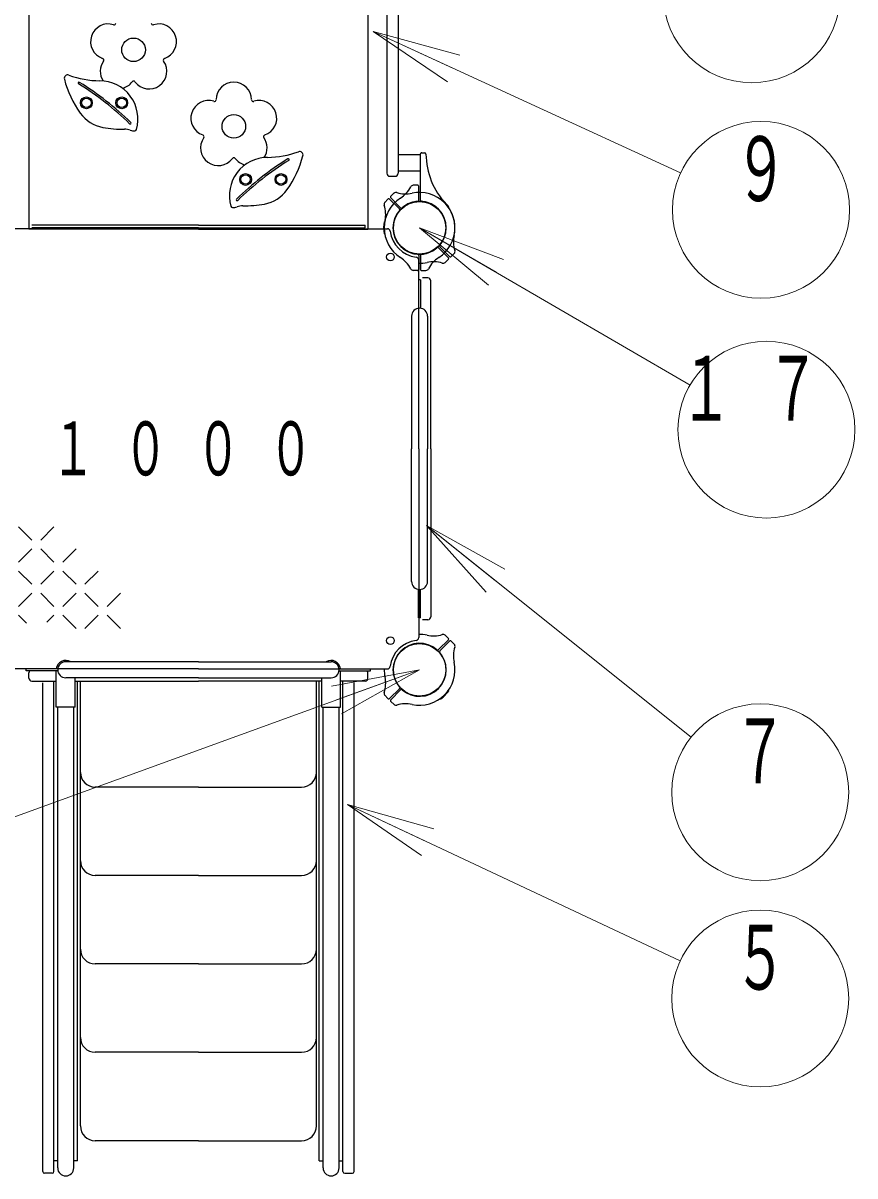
# Model space of a CAD drawing. Units: millimetres on the paper, scale 1:50. Extents: x -507 to 0, y -594 to 257.
# Drawn here: x -246.65 to -218.44, y 120.95 to 160.08 of the extents above; entities that cross this region are included whole.
import ezdxf
from ezdxf.enums import TextEntityAlignment as Align

# ---------------------------------------------------------------- set-up
doc = ezdxf.new("R2010")
doc.units = ezdxf.units.MM
doc.layers.add('1_50', color=7, linetype='Continuous', lineweight=25)
doc.styles.add('ＭＳ ゴシック', font='')
doc.styles.get('ＭＳ ゴシック').set_extended_font_data('MS Gothic')

msp = doc.modelspace()

# ---------------------------------------------------------------- linework, layer by layer
at = {"layer": '1_50'}
for p, q in [((-246.455, 168.027), (-246.455, 153.082)), ((-234.955, 168.027), (-234.955, 153.082)), ((-234.315, 166.281), (-234.315, 154.981)), ((-233.935, 166.281), (-233.935, 154.981)), ((-233.175, 155.603), (-233.935, 155.603)), ((-233.175, 155.059), (-233.935, 155.059)), ((-234.215, 154.881), (-234.035, 154.881)), ((-232.51, 154.109), (-232.508, 154.111)), ((-232.227, 153.826), (-232.225, 153.829)), ((-246.455, 153.221), (-246.455, 153.131)), ((-240.705, 153.082), (-246.455, 153.082)), ((-240.705, 153.221), (-246.355, 153.221)), ((-240.705, 153.131), (-246.355, 153.131)), ((-240.705, 153.221), (-235.055, 153.221)), ((-240.705, 153.131), (-235.055, 153.131)), ((-240.705, 153.082), (-234.955, 153.082)), ((-235.055, 153.131), (-235.055, 153.221)), ((-234.955, 153.221), (-234.955, 153.131)), ((-234.388, 153.331), (-234.392, 153.331)), ((-234.388, 152.931), (-234.392, 152.931)), ((-232.925, 151.431), (-233.105, 151.431)), ((-233.237, 151.371), (-233.237, 150.401)), ((-233.173, 151.371), (-233.237, 151.371)), ((-233.173, 151.371), (-233.173, 150.401)), ((-232.825, 145.631), (-232.825, 151.331)), ((-233.477, 150.131), (-233.477, 145.631)), ((-232.933, 150.131), (-232.933, 145.631)), ((-233.477, 141.131), (-233.477, 145.631)), ((-232.933, 141.131), (-232.933, 145.631)), ((-232.825, 145.631), (-232.825, 139.931)), ((-233.237, 139.891), (-233.237, 140.861)), ((-233.173, 139.891), (-233.173, 140.861)), ((-233.173, 139.891), (-233.237, 139.891)), ((-232.925, 139.831), (-233.105, 139.831)), ((-245.475, 138.163), (-246.545, 138.163)), ((-246.545, 138.099), (-246.545, 138.163)), ((-240.705, 138.403), (-245.205, 138.403)), ((-240.705, 138.403), (-236.205, 138.403)), ((-235.935, 138.163), (-234.865, 138.163)), ((-234.865, 138.099), (-234.865, 138.163)), ((-245.475, 138.099), (-246.545, 138.099)), ((-246.455, 137.851), (-246.455, 138.031)), ((-246.355, 137.751), (-245.525, 137.751)), ((-245.605, 121.471), (-245.605, 137.751)), ((-245.605, 121.106), (-245.605, 137.751)), ((-245.525, 136.859), (-245.525, 138.099)), ((-240.705, 137.859), (-245.205, 137.859)), ((-244.885, 136.859), (-244.885, 137.859)), ((-244.885, 137.751), (-240.705, 137.751)), ((-244.805, 121.471), (-244.805, 137.751)), ((-244.705, 122.651), (-244.705, 137.751)), ((-240.705, 137.859), (-236.205, 137.859)), ((-236.525, 137.751), (-240.705, 137.751)), ((-236.705, 122.651), (-236.705, 137.751)), ((-236.605, 121.471), (-236.605, 137.751)), ((-236.525, 136.859), (-236.525, 137.859)), ((-235.935, 138.099), (-234.865, 138.099)), ((-235.885, 136.859), (-235.885, 138.099)), ((-235.055, 137.751), (-235.885, 137.751)), ((-235.805, 121.106), (-235.805, 137.751)), ((-235.805, 121.471), (-235.805, 137.751)), ((-234.955, 137.851), (-234.955, 138.031)), ((-245.985, 121.106), (-245.985, 137.691)), ((-235.425, 121.106), (-235.425, 137.691)), ((-232.227, 137.436), (-232.225, 137.434)), ((-232.51, 137.153), (-232.508, 137.151)), ((-244.885, 136.859), (-245.525, 136.859)), ((-245.477, 121.226), (-245.477, 136.859)), ((-244.933, 121.226), (-244.933, 136.859)), ((-236.525, 136.859), (-235.885, 136.859)), ((-236.477, 121.226), (-236.477, 136.859)), ((-235.933, 121.226), (-235.933, 136.859)), ((-240.705, 134.151), (-244.205, 134.151)), ((-240.705, 134.151), (-237.205, 134.151)), ((-240.705, 131.151), (-244.205, 131.151)), ((-240.705, 131.151), (-237.205, 131.151)), ((-240.705, 128.151), (-244.205, 128.151)), ((-240.705, 128.151), (-237.205, 128.151)), ((-240.705, 125.151), (-244.205, 125.151)), ((-240.705, 125.151), (-237.205, 125.151)), ((-240.705, 122.151), (-244.205, 122.151)), ((-240.705, 122.151), (-237.205, 122.151)), ((-245.477, 121.471), (-245.605, 121.471)), ((-244.805, 121.471), (-244.933, 121.471)), ((-236.605, 121.471), (-236.477, 121.471)), ((-235.933, 121.471), (-235.805, 121.471)), ((-245.665, 121.046), (-245.925, 121.046)), ((-235.745, 121.046), (-235.485, 121.046))]:
    msp.add_line(p, q, dxfattribs=at)
at = {"layer": '1_50', "lineweight": 13}
for p, q in [((-232.263, 158.088), (-234.778, 159.797)), ((-234.778, 159.797), (-231.844, 158.996)), ((-234.778, 159.797), (-232.053, 158.542)), ((-234.778, 159.797), (-224.353, 154.995)), ((-230.864, 151.189), (-233.205, 153.131)), ((-233.205, 153.131), (-230.361, 152.054)), ((-233.205, 153.131), (-230.613, 151.621)), ((-233.205, 153.131), (-224.035, 147.791)), ((-246.353, 142.533), (-246.803, 142.983)), ((-245.603, 142.983), (-246.053, 142.533)), ((-230.942, 140.765), (-232.972, 143.029)), ((-232.972, 143.029), (-230.317, 141.546)), ((-232.972, 143.029), (-230.63, 141.155)), ((-232.972, 143.029), (-223.997, 135.849)), ((-246.353, 142.233), (-246.803, 141.783)), ((-245.603, 141.783), (-246.053, 142.233)), ((-244.853, 142.233), (-245.303, 141.783)), ((-246.353, 141.033), (-246.803, 141.483)), ((-245.603, 141.483), (-246.053, 141.033)), ((-244.853, 141.033), (-245.303, 141.483)), ((-244.103, 141.483), (-244.553, 141.033)), ((-246.353, 140.733), (-246.803, 140.283)), ((-245.603, 140.283), (-246.053, 140.733)), ((-244.853, 140.733), (-245.303, 140.283)), ((-244.103, 140.283), (-244.553, 140.733)), ((-243.353, 140.733), (-243.803, 140.283)), ((-246.536, 139.716), (-246.803, 139.983)), ((-245.603, 139.983), (-245.843, 139.744)), ((-244.853, 139.533), (-245.303, 139.983)), ((-244.103, 139.983), (-244.553, 139.533)), ((-243.353, 139.533), (-243.803, 139.983)), ((-233.205, 138.131), (-253.396, 130.804)), ((-236.196, 137.578), (-233.205, 138.131)), ((-233.205, 138.131), (-236.025, 137.108)), ((-233.205, 138.131), (-235.855, 136.638)), ((-233.146, 131.833), (-235.648, 133.563)), ((-235.648, 133.563), (-232.72, 132.738)), ((-235.648, 133.563), (-232.933, 132.286)), ((-235.648, 133.563), (-224.368, 128.255))]:
    msp.add_line(p, q, dxfattribs=at)
at = {"layer": '1_50', "color": 2}
for p, q in [((-233.175, 154.068), (-233.175, 155.64)), ((-233.133, 155.68), (-233.028, 155.674)), ((-233.277, 154.58), (-233.422, 154.575)), ((-234.179, 154.206), (-234.064, 154.313)), ((-233.235, 154.068), (-233.235, 154.54)), ((-234.28, 154.105), (-234.387, 153.99)), ((-233.889, 153.773), (-234.222, 154.106)), ((-233.847, 153.815), (-234.18, 154.148)), ((-232.564, 152.447), (-232.23, 152.114)), ((-232.521, 152.489), (-232.188, 152.156)), ((-232.13, 152.157), (-232.031, 152.264)), ((-233.235, 152.194), (-233.235, 151.722)), ((-233.175, 152.194), (-233.175, 151.722)), ((-232.231, 152.056), (-232.338, 151.957)), ((-233.277, 151.683), (-233.434, 151.688)), ((-233.134, 151.683), (-232.988, 151.688)), ((-232.231, 139.206), (-232.338, 139.305)), ((-232.564, 138.815), (-232.23, 139.148)), ((-232.521, 138.773), (-232.188, 139.106)), ((-232.13, 139.105), (-232.031, 138.998)), ((-233.889, 137.489), (-234.222, 137.156)), ((-233.847, 137.447), (-234.18, 137.114)), ((-234.28, 137.157), (-234.387, 137.272)), ((-234.179, 137.056), (-234.064, 136.949))]:
    msp.add_line(p, q, dxfattribs=at)
at = {"layer": '1_50', "color": 4}
for p, q in [((-240.705, 153.101), (-247.113, 153.101)), ((-240.705, 153.101), (-234.298, 153.101)), ((-233.235, 145.631), (-233.235, 152.039)), ((-233.235, 145.631), (-233.235, 139.223)), ((-240.705, 138.161), (-247.113, 138.161)), ((-240.705, 138.161), (-234.298, 138.161))]:
    msp.add_line(p, q, dxfattribs=at)
at = {"layer": '1_50', "lineweight": 13}
for centre in [(-221.942, 161.055), (-221.628, 153.74), (-221.443, 146.282), (-221.654, 133.975), (-221.654, 126.978)]:
    msp.add_circle(centre, 3, dxfattribs=at)
at = {"layer": '1_50', "color": 94}
for centre in [(-242.905, 159.173), (-239.505, 156.573)]:
    msp.add_circle(centre, 0.4, dxfattribs=at)
at = {"layer": '1_50'}
for centre, radius in [((-244.505, 157.373), 0.2), ((-244.505, 157.373), 0.16), ((-243.305, 157.373), 0.2), ((-243.305, 157.373), 0.16), ((-239.105, 154.773), 0.2), ((-237.905, 154.773), 0.2), ((-239.105, 154.773), 0.16), ((-237.905, 154.773), 0.16), ((-233.205, 153.131), 0.891), ((-234.195, 152.141), 0.13), ((-234.195, 139.121), 0.13), ((-233.205, 138.131), 0.891)]:
    msp.add_circle(centre, radius, dxfattribs=at)
at = {"layer": '1_50', "color": 94}
for centre, radius, start, end in [((-243.761, 159.451), 0.6, 72.724, 251.276), ((-243.565, 160.081), 0.06, 252.724, 359.276), ((-242.245, 160.081), 0.06, 180.724, 287.276), ((-242.049, 159.451), 0.6, 288.724, 107.276), ((-243.973, 158.826), 0.06, 324.724, 71.276), ((-241.837, 158.826), 0.06, 108.724, 215.276), ((-243.434, 158.445), 0.6, 144.724, 213.0543), ((-242.376, 158.445), 0.6, 216.724, 35.276), ((-245.138, 158.206), 0.117, 69.3635, 194.9842), ((-241.774, 159.106), 3.6, 194.9842, 215.2836), ((-244.039, 161.123), 3, 249.3635, 269.7848), ((-244.752, 158.042), 0.03, 58.2576, 238.2576), ((-244.055, 156.823), 1.3, 344.1244, 89.7848), ((-243.434, 158.445), 0.6, 285.0436, 323.276), ((-242.905, 158.05), 0.06, 36.724, 143.276), ((-239.505, 157.473), 0.6, 0.724, 179.276), ((-250.013, 149.538), 9.97, 45.6146, 58.2576), ((-250.013, 149.538), 10.03, 45.6146, 58.2576), ((-240.361, 156.851), 0.6, 72.724, 251.276), ((-240.165, 157.481), 0.06, 252.724, 359.276), ((-238.845, 157.481), 0.06, 180.724, 287.276), ((-238.649, 156.851), 0.6, 288.724, 107.276), ((-243.733, 157.72), 1.2, 215.2836, 259.876), ((-243.241, 160.476), 4, 259.876, 270.4102), ((-243.018, 156.685), 0.03, 225.6146, 45.6146), ((-243.208, 155.876), 0.6, 71.2258, 90.4102), ((-242.886, 156.823), 0.4, 251.2258, 273.9289), ((-242.863, 156.484), 0.06, 273.9289, 344.1244), ((-240.034, 155.845), 0.6, 144.724, 323.276), ((-240.573, 156.226), 0.06, 324.724, 71.276), ((-238.437, 156.226), 0.06, 108.724, 215.276), ((-238.976, 155.845), 0.6, 326.9457, 35.276), ((-237.273, 155.606), 0.117, 345.0158, 110.6365), ((-238.355, 154.223), 1.3, 90.2152, 195.8756), ((-239.505, 155.45), 0.06, 36.724, 143.276), ((-238.976, 155.845), 0.6, 216.724, 254.9564), ((-232.398, 146.938), 10.03, 121.7424, 134.3854), ((-232.398, 146.938), 9.97, 121.7424, 134.3854), ((-238.371, 158.523), 3, 270.2152, 290.6365), ((-240.637, 156.506), 3.6, 324.7164, 345.0158), ((-237.659, 155.442), 0.03, 301.7424, 121.7424), ((-238.678, 155.12), 1.2, 280.124, 324.7164), ((-239.548, 153.884), 0.06, 195.8756, 266.0711), ((-239.525, 154.223), 0.4, 266.0711, 288.7742), ((-239.393, 154.085), 0.03, 134.3854, 314.3854), ((-239.203, 153.276), 0.6, 89.5898, 108.7742), ((-239.17, 157.876), 4, 269.5898, 280.124)]:
    msp.add_arc(centre, radius, start, end, dxfattribs=at)
at = {"layer": '1_50', "color": 2}
for centre, radius, start, end in [((-233.135, 155.64), 0.04, 87, 180), ((-233.03, 155.635), 0.04, 1.0841, 87), ((-230.391, 155.684), 2.6, 181.0841, 222.2172), ((-233.419, 154.475), 0.1, 92, 152.5412), ((-233.275, 154.54), 0.04, 0, 92), ((-234.152, 154.177), 0.04, 133, 225), ((-234.004, 154.232), 0.1, 72.4588, 133), ((-233.673, 155.281), 1, 252.4588, 282.2728), ((-234.395, 154.982), 1, 302.7272, 332.5412), ((-233.205, 153.131), 1.2, 45, 102.2728), ((-234.306, 153.93), 0.1, 137, 197.5412), ((-233.205, 153.131), 1.2, 122.7272, 180), ((-235.355, 153.599), 1, 347.7272, 17.5412), ((-234.251, 154.078), 0.04, 45, 137), ((-233.205, 153.131), 0.9, 94.2707, 180), ((-233.918, 153.744), 0.04, 319.2707, 45), ((-233.819, 153.843), 0.04, 225, 310.7293), ((-233.205, 153.131), 0.9, 45, 130.7293), ((-233.275, 154.068), 0.04, 274.2707, 0), ((-233.135, 154.068), 0.04, 180, 265.7293), ((-233.205, 153.131), 0.9, 0, 85.7293), ((-233.205, 153.131), 0.9, 319.2707, 45), ((-233.205, 153.131), 1.2, 347.7272, 45), ((-233.205, 153.131), 1.2, 0, 42.2172), ((-233.205, 153.131), 1.2, 167.7272, 181.4325), ((-233.205, 153.131), 0.9, 139.2707, 225), ((-233.205, 153.131), 1.2, 180, 237.2728), ((-233.205, 153.131), 0.9, 180, 265.7293), ((-233.205, 153.131), 0.9, 274.2707, 0), ((-233.205, 153.131), 1.2, 302.7272, 0), ((-231.056, 152.663), 1, 167.7272, 197.5412), ((-233.205, 153.131), 0.9, 225, 310.7293), ((-233.275, 152.194), 0.04, 0, 85.7293), ((-233.135, 152.194), 0.04, 94.2707, 180), ((-232.592, 152.419), 0.04, 45, 130.7293), ((-232.493, 152.518), 0.04, 139.2707, 225), ((-232.104, 152.332), 0.1, 317, 17.5412), ((-234.395, 151.28), 1, 27.4588, 57.2728), ((-233.205, 153.131), 1.2, 268.5675, 282.2728), ((-232.738, 150.981), 1, 72.4588, 102.2728), ((-232.016, 151.28), 1, 122.7272, 152.5412), ((-232.406, 152.03), 0.1, 252.4588, 313), ((-232.259, 152.086), 0.04, 313, 45), ((-232.16, 152.185), 0.04, 225, 317), ((-233.419, 151.788), 0.1, 207.4588, 268), ((-233.275, 151.722), 0.04, 268, 0), ((-233.135, 151.722), 0.04, 180, 272), ((-232.992, 151.788), 0.1, 272, 332.5412), ((-232.992, 151.788), 0.1, 272, 332.5412), ((-233.205, 138.131), 1.2, 77.7272, 91.4325), ((-232.738, 140.281), 1, 257.7272, 287.5412), ((-232.406, 139.232), 0.1, 47, 107.5412), ((-233.205, 138.131), 0.9, 49.2707, 135), ((-232.259, 139.177), 0.04, 315, 47), ((-232.16, 139.078), 0.04, 43, 135), ((-231.056, 138.599), 1, 162.4588, 192.2728), ((-232.104, 138.93), 0.1, 342.4588, 43), ((-233.205, 138.131), 0.9, 135, 220.7293), ((-232.592, 138.843), 0.04, 229.2707, 315), ((-233.205, 138.131), 0.9, 315, 40.7293), ((-232.493, 138.744), 0.04, 135, 220.7293), ((-233.205, 138.131), 1.2, 178.5675, 192.2728), ((-233.205, 138.131), 1.2, 315, 12.2728), ((-235.355, 137.663), 1, 342.4588, 12.2728), ((-234.306, 137.332), 0.1, 162.4588, 223), ((-233.918, 137.518), 0.04, 315, 40.7293), ((-233.819, 137.419), 0.04, 49.2707, 135), ((-233.205, 138.131), 0.9, 229.2707, 315), ((-234.251, 137.185), 0.04, 223, 315), ((-234.152, 137.086), 0.04, 135, 227), ((-234.004, 137.03), 0.1, 227, 287.5412), ((-233.673, 135.981), 1, 77.7272, 107.5412), ((-233.205, 138.131), 1.2, 257.7272, 315)]:
    msp.add_arc(centre, radius, start, end, dxfattribs=at)
at = {"layer": '1_50'}
for centre, radius, start, end in [((-234.215, 154.981), 0.1, 180, 270), ((-234.035, 154.981), 0.1, 270, 0), ((-232.494, 154.097), 0.02, 53.6269, 135), ((-233.205, 153.131), 1.22, 45, 53.6269), ((-233.205, 153.131), 1.22, 36.3731, 45), ((-232.239, 153.843), 0.02, 315, 36.3731), ((-233.205, 153.131), 1.22, 171.3731, 180), ((-233.205, 153.131), 1.22, 180, 188.6269), ((-234.392, 153.311), 0.02, 90, 171.3731), ((-233.205, 153.131), 1, 186.7872, 263.2128), ((-234.392, 152.951), 0.02, 188.6269, 270), ((-232.925, 151.331), 0.1, 0, 90), ((-233.205, 150.131), 0.272, 0, 180), ((-233.205, 141.131), 0.272, 180, 0), ((-232.925, 139.931), 0.1, 270, 0), ((-233.205, 138.131), 1, 96.7872, 173.2128), ((-245.205, 138.131), 0.32, 58.2117, 174.2608), ((-245.205, 138.131), 0.272, 90, 270), ((-236.205, 138.131), 0.32, 5.7392, 121.7883), ((-236.205, 138.131), 0.272, 270, 90), ((-246.355, 138.031), 0.1, 137.1564, 180), ((-246.355, 137.851), 0.1, 180, 270), ((-235.055, 137.851), 0.1, 270, 0), ((-235.055, 138.031), 0.1, 0, 42.8436), ((-233.205, 138.131), 1.22, 315, 323.6269), ((-232.239, 137.419), 0.02, 323.6269, 45), ((-232.494, 137.165), 0.02, 225, 306.3731), ((-233.205, 138.131), 1.22, 306.3731, 315), ((-244.205, 134.651), 0.5, 180, 270), ((-237.205, 134.651), 0.5, 270, 0), ((-244.205, 131.651), 0.5, 180, 270), ((-237.205, 131.651), 0.5, 270, 0), ((-244.205, 128.651), 0.5, 180, 270), ((-237.205, 128.651), 0.5, 270, 0), ((-244.205, 125.651), 0.5, 180, 270), ((-237.205, 125.651), 0.5, 270, 0), ((-244.205, 122.651), 0.5, 180, 270), ((-237.205, 122.651), 0.5, 270, 0), ((-245.925, 121.106), 0.06, 180, 270), ((-245.665, 121.106), 0.06, 270, 0), ((-245.205, 121.226), 0.272, 180, 0), ((-236.205, 121.226), 0.272, 180, 0), ((-235.745, 121.106), 0.06, 180, 270), ((-235.485, 121.106), 0.06, 270, 0)]:
    msp.add_arc(centre, radius, start, end, dxfattribs=at)
at = {"layer": '1_50', "color": 4}
for centre, start, end in [((-234.298, 153.001), 6.7872, 90), ((-233.335, 152.039), 0, 83.2128), ((-233.335, 139.223), 276.7872, 0), ((-234.298, 138.261), 270, 353.2128)]:
    msp.add_arc(centre, 0.1, start, end, dxfattribs=at)

# ---------------------------------------------------------------- texts
at = {"layer": '1_50', "style": 'ＭＳ ゴシック', "width": 0.6}
for s, p in [('９', (-221.628, 156.24)), ('７', (-221.654, 136.475)), ('５', (-221.654, 129.478))]:
    msp.add_text(s, height=2.199, dxfattribs=at).set_placement(p, align=Align.TOP_CENTER)
at = {"layer": '1_50', "style": 'ＭＳ ゴシック'}
for s, insert, char_height, attachment_point in [('\\T1.64;\\W0.6;１７', (-221.443, 148.782), 2.199, 2), ('\\T1.64;\\W0.6;１０００', (-245.705, 145.631), 1.833, 4)]:
    msp.add_mtext(s, dxfattribs=dict(at, insert=insert, char_height=char_height, attachment_point=attachment_point))

doc.saveas('drawing.dxf')
